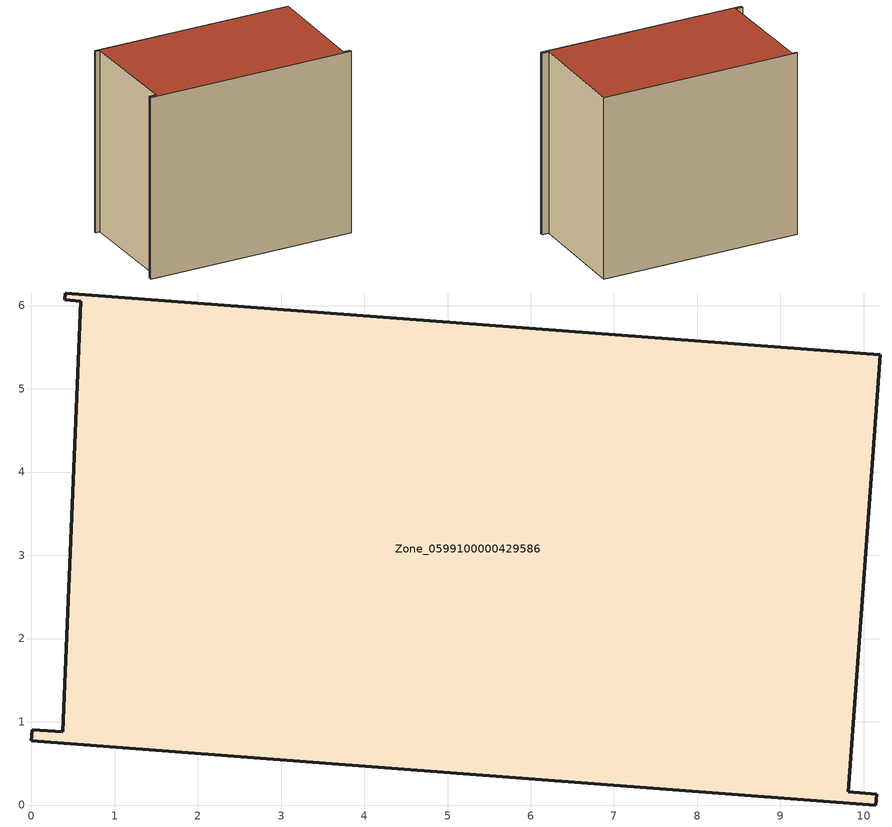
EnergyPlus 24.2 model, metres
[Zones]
Zone_0599100000429586
 floor ground (C_G): 0.41,6.15 10.2,5.41 9.82,0.16 10.16,0.13 10.14,0 0,0.77 0.01,0.91 0.38,0.88 0.59,6.05 0.4,6.07 z0
 wall outside (C_F): 0,0.77 10.14,0 10.16,0.13 9.82,0.16 10.2,5.41 0.41,6.15 0.4,6.07 0.59,6.05 0.38,0.88 0.01,0.91 0,0.77 z0:9.09
 roof outside (C_R): 0.59,6.05 0.38,0.88 0.01,0.91 0,0.77 10.14,0 10.16,0.13 9.82,0.16 10.2,5.41 0.41,6.15 0.4,6.07 z9.09
[BUILDING]
Pand.0599100000429586: North Axis=0; Terrain=City; Loads Convergence Tolerance Value=0.04; Temperature Convergence Tolerance Value=0.4; Solar Distribution=FullExterior; Maximum Number of Warmup Days=25; Minimum Number of Warmup Days=1
[Site:Location]
Rotterdam.The.Hague.AP_ZH_NLD Design_Conditions: Latitude=51.96; Longitude=4.45; Time Zone=1; Elevation=-4.5
[SITE:GROUNDTEMPERATURE:BUILDINGSURFACE]
18, 18, 18, 18, 18, 18, 18, 18, 18, 18, 18, 18
[MATERIAL] Thermal Absorptance=0.9; Solar Absorptance=0.7; Visible Absorptance=0.7
Name | Roughness | Thickness | Conductivity | Density | Specific Heat
G.TI.2006-2014 | MediumSmooth | 0.15 | 0.06 | 540 | 1210
F.TI.2006-2014 | Rough | 0.3 | 0.12 | 1920 | 840
R.TI.2006-2014 | MediumRough | 0.2 | 0.08 | 1500 | 1000
[CONSTRUCTION]
C_G: G.TI.2006-2014
C_F: F.TI.2006-2014
C_R: R.TI.2006-2014
[ZONE]
Zone_0599100000429586: Type=1; Multiplier=1; Ceiling Height=Autocalculate; Volume=Autocalculate; Floor Area=autocalculate; Part of Total Floor Area=Yes
[ZONEINFILTRATION:DESIGNFLOWRATE]
Infil_Zone_0599100000429586: Zone or ZoneList or Space or SpaceList=Zone_0599100000429586; Schedule=AlwaysOn; Design Flow Rate Calculation Method=Flow/Area; Flow Rate per Floor Area=0.0015; Constant Term Coefficient=1; Temperature Term Coefficient=0; Velocity Term Coefficient=0; Velocity Squared Term Coefficient=0
[HVACTEMPLATE:ZONE:IDEALLOADSAIRSYSTEM]
Zone_0599100000429586: Maximum Heating Supply Air Temperature=50; Minimum Cooling Supply Air Temperature=13; Maximum Heating Supply Air Humidity Ratio=0.0156; Minimum Cooling Supply Air Humidity Ratio=0.0077; Heating Limit=NoLimit; Cooling Limit=NoLimit; Dehumidification Control Type=ConstantSensibleHeatRatio; Cooling Sensible Heat Ratio=0.7; Dehumidification Setpoint=60; Humidification Control Type=None; Humidification Setpoint=30; Outdoor Air Method=None; Outdoor Air Flow Rate per Person=0.00944; Outdoor Air Flow Rate per Zone Floor Area=0; Outdoor Air Flow Rate per Zone=0; Demand Controlled Ventilation Type=None; Outdoor Air Economizer Type=NoEconomizer; Heat Recovery Type=None; Sensible Heat Recovery Effectiveness=0.7; Latent Heat Recovery Effectiveness=0.65
[ZONECONTROL:THERMOSTAT]
ThermostatControl_Zone_0599100000429586: Zone or ZoneList=Zone_0599100000429586; Control Type Schedule=DualSetpointControlType; Control 1=Thermostat_Zone_0599100000429586; Temperature Difference Between Cutout And Setpoint=0
[THERMOSTATSETPOINT:DUALSETPOINT]
Thermostat_Zone_0599100000429586: Heating Setpoint Temperature Schedule=HeatingSetpoint_Zone_0599100000429586; Cooling Setpoint Temperature Schedule=CoolingSetpoint_Zone_0599100000429586
[SCHEDULE:COMPACT]
HeatingSetpoint_Zone_0599100000429586: Through: 12/31, For: AllDays, Until: 24:00, 21
CoolingSetpoint_Zone_0599100000429586: Through: 12/31, For: AllDays, Until: 24:00, 24
DualSetpointControlType: Through: 12/31, For: AllDays, Until: 24:00, 4
AlwaysOn: Through: 12/31, For: AllDays, Until: 24:00, 1
